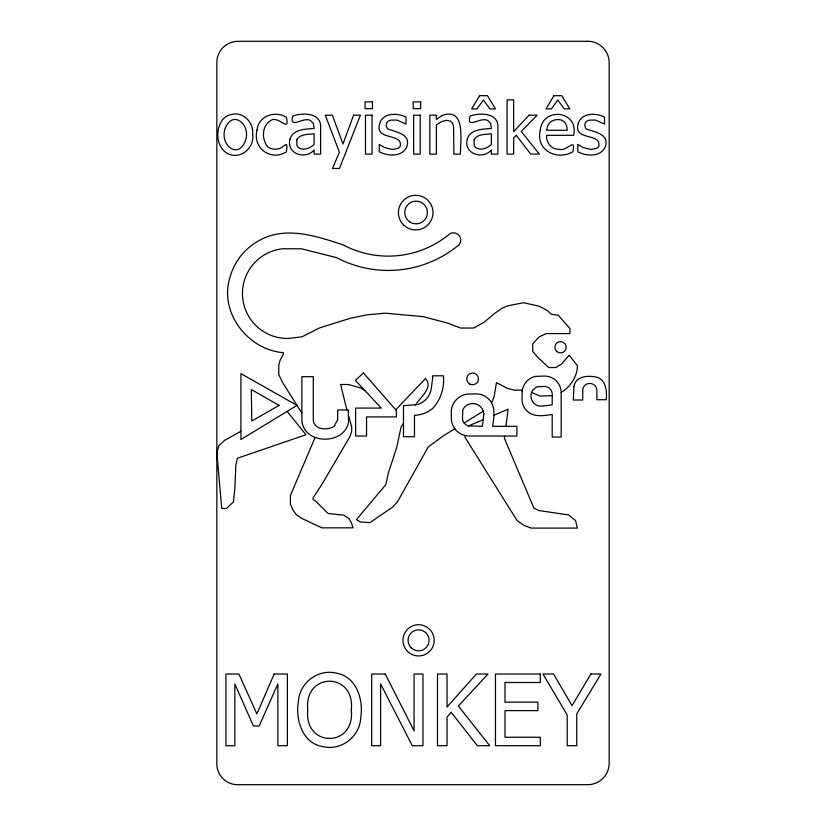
<?xml version="1.0" encoding="UTF-8"?>
<svg xmlns="http://www.w3.org/2000/svg" width="826" height="826" viewBox="0 0 826 826"><rect width="100%" height="100%" fill="white"/><g stroke="black" fill="none" stroke-linecap="round" stroke-linejoin="round"><path stroke-width="1.24" d="M504.655 436.045L504.366 438.265L533.906 508.093L538.934 510.571L568.618 514.918L575.536 520.597L577.405 528.093L531.19 528.093L523.901 525.326L517.148 520.669L465.162 437.563L464.615 435.405M505.915 426.361L508.145 409.19L493.803 415.241M315.067 437.512L290.411 495.486L290.411 504.304L293.085 510.292L296.42 514.804L301.872 518.449L321.861 527.835L353.032 527.835L351.484 522.941L348.944 518.573L343.967 515.197L328.129 513.483L316.275 501.743L313.085 499.524L313.085 497.882L321.913 484.356L349.894 436.665L351.711 430.996L351.711 427.032L348.407 415.364M491.553 402.84L494.103 396.914L496.447 382.686L507.247 388.292L514.257 390.151L522.342 390.151M403.491 422.85L400.992 427.403L396.707 447.527L388.447 472.658L385.845 484.614L356.44 519.606L360.353 521.98L369.903 522.651L392.474 507.216L397.358 502.043L428.281 446.907L443.727 435.591L454.847 428.725M415.437 405.081C419.525 397.895 434.084 387.239 425.4 378.649L395.737 409.768M464.16 422.964L483.272 411.162M561.174 392.433C570.353 386.909 577.271 376.718 577.436 365.784L569.207 355.211L561.422 364.121L555.815 367.539L548.712 367.539L538.397 357.947L532.729 351.463L532.729 343.802L539.161 336.894L546.141 333.601L569.93 333.601L569.93 328.541L558.252 315.181L551.334 314.283L547.442 310.555L539.068 306.188L523.622 302.708L507.608 305.868L502.797 307.83L494.32 313.601L484.077 322.316L473.597 328.046L460.547 328.046L447.516 323.08L423.067 316.606L384.957 313.178L366.785 314.851L349.202 318.599L319.92 327.788L301.975 336.822L288.666 338.454A44.986 44.986 0 0 1 242.576 296.627A44.986 44.986 0 0 1 282.399 248.781L301.438 248.781L336.698 257.66A110.385 110.385 0 0 0 459.38 244.475A7.372 7.372 0 0 0 450.16 233.531A96.074 96.074 0 0 1 343.379 245.002C315.553 235.709 282.967 224.796 255.988 242.441C242.854 250.484 233.727 263.257 229.783 278.063C219.272 312.868 247.893 349.739 283.277 352.681L283.277 354.664L280.313 359.661L278.775 364.978L278.775 374.684L283.37 383.853L301.872 413.031M240.924 431.244L224.373 440.506L218.797 445.668L216.846 452.782L221.74 508.496L226.448 508.496L233.417 501.929L234.842 488.6L235.844 465.317L237.403 458.234L305.95 434.755L287.138 411.41M468.332 425.989L483.416 419.629M552.202 395.664L539.812 396.036L531.634 392.443M365.02 390.698L360.704 388.014L348.407 384.513L340.622 384.513L346.879 409.964M522.125 391.596L522.011 400.001A16.303 16.303 0 0 0 531.903 414.26C538.366 416.727 545.563 415.488 552.202 414.476L552.202 437.037L561.195 437.037L561.153 391.317A16.696 16.696 0 0 0 544.107 376.067L535.403 376.388A17.088 17.088 0 0 0 522.445 389.469L522.125 391.596M451.326 410.605L451.337 417.667A17.955 17.955 0 0 0 453.742 427.094L455.126 429.138A17.955 17.955 0 0 0 462.952 434.91L467.743 435.994L516.9 436.045L516.9 426.361L492.647 426.361C493.772 418.606 495.455 409.82 491.429 402.592A17.532 17.532 0 0 0 477.077 393.909L468.043 394.033A18.368 18.368 0 0 0 451.688 408.312L451.326 410.605M432.669 377.781L431.234 389.005A19.896 19.896 0 0 1 417.502 404.595L403.491 405.659L403.491 436.717L414.476 436.717L414.476 415.313A31.171 31.171 0 0 0 427.961 411.709L432.576 408.643L436.262 403.997A42.229 42.229 0 0 0 441.497 393.382L442.333 390.533A42.229 42.229 0 0 0 443.397 375.809L432.628 375.809L432.669 377.781M351.318 709.895C355.294 747.995 303.813 747.964 307.747 709.895C303.7 671.641 355.366 671.703 351.318 709.895M252.684 134.659C254.511 147.988 240.686 159.707 228.079 153.801C215.927 147.709 215.07 129.455 222.7 119.491A15.518 15.518 0 0 1 231.6 114.432C243.701 111.355 254.005 122.981 252.684 134.659M298.392 701.398C295.336 719.353 302.151 743.121 322.605 746.59C340.983 751.092 359.599 736.998 360.683 718.186C363.739 700.252 356.832 676.69 336.471 673.169C318.124 668.616 299.59 682.658 298.392 701.398M540.266 130.353C535.372 150.26 557.034 161.06 572.862 151.736C576.3 136.331 566.192 152.046 559.481 149.289C551.675 149.867 545.955 142.784 546.616 135.319L573.595 135.319C579.387 110.581 542.414 106.327 540.266 130.353M483.819 413.95L482.343 426.361L467.981 425.875A8.673 8.673 0 0 1 464.202 423.015L463.665 422.22A8.673 8.673 0 0 1 462.477 418.606L462.849 409.665A11.079 11.079 0 0 1 483.262 411.111L483.819 413.95M257.072 129.919C252.24 147.947 270.732 161.628 286.385 151.912C288.243 138.159 284.671 147.864 277.908 148.959C274.604 149.537 270.897 149.145 268.14 147.131C261.512 140.224 261.666 126.264 270.195 120.916C277.97 114.091 290.215 134.184 286.385 117.261C275.316 110.261 258.218 115.898 257.072 129.919M379.681 123.611C374.323 141.329 403.418 132.346 400.187 146.501L398.431 148.215L392.433 149.506L384.596 147.555L379.268 144.416L379.268 151.767C387.662 156.207 401.219 157.27 406.433 147.637C411.998 134.235 396.201 132.026 387.456 128.887L386.124 125.242L386.682 122.837L388.354 121.133L390.843 120.111L396.955 120.059L405.989 124.065L405.989 117.055C397.605 112.728 382.624 112.604 379.681 123.611M578.231 123.611C572.872 141.329 601.968 132.346 598.736 146.501L596.971 148.215L590.982 149.506L583.135 147.555L577.808 144.416L577.808 151.767C586.202 156.207 599.769 157.27 604.973 147.637C610.548 134.235 594.741 132.026 585.995 128.887L584.674 125.242L585.231 122.837L586.904 121.133L589.382 120.111L595.494 120.059L604.539 124.065L604.539 117.055C596.155 112.728 581.174 112.604 578.231 123.611M225.353 128.061C219.024 143.569 237.413 160.43 245.229 141.174C251.61 125.562 233.221 108.887 225.353 128.061M290.05 139.067C285.827 153.595 305.496 160.347 314.097 149.96L314.097 154.101L320.612 154.101L320.612 127.472C321.5 112.718 302.822 112.47 292.796 116.012C288.625 130.869 305 114.793 311.443 121.339L313.395 123.518L314.097 128.484C305.713 129.186 292.972 129.011 290.05 139.067M467.34 139.067C463.118 153.595 482.787 160.347 491.377 149.96L491.377 154.101L497.892 154.101L497.892 127.472C498.79 112.718 480.102 112.47 470.087 116.012C465.916 130.869 482.281 114.793 488.734 121.339L490.685 123.518L491.377 128.484C482.993 129.186 470.252 129.011 467.34 139.067M296.813 139.759L296.854 145.324L298.269 147.441C303.328 151.034 310.008 148.35 314.097 144.519L314.097 133.719C308.274 134.69 300.086 133.657 296.813 139.759M474.103 139.759L474.145 145.324L475.559 147.441C480.608 151.034 487.299 148.35 491.377 144.519L491.377 133.719C485.564 134.69 477.366 133.657 474.103 139.759M573.977 386.331L573.275 400.011L582.722 400.011L582.722 389.944A7.104 7.104 0 0 1 586.408 384.255L588.05 383.615A7.104 7.104 0 0 1 596.878 389.944L596.878 399.722L606.139 399.722C607.42 391.08 605.561 377.947 594.792 376.801C586.832 375.5 575.67 376.48 573.977 386.331M547.597 125.965L546.616 130.302L567.214 130.302L566.584 125.738L564.984 122.496L562.041 120.266C556.569 118.366 549.909 120.359 547.597 125.965M337.689 419.401L334.313 426.185C327.86 430.656 314.51 430.078 313.281 420.517L313.281 376.687L301.872 376.687L301.872 420.517C303.71 444.564 343.771 445.493 348.51 422.447L348.324 409.964L337.689 409.964L337.689 419.401M353.58 115.175L342.986 143.992L332.351 115.175L325.279 115.175L339.424 152.221L332.455 168.463L339.465 168.463L360.404 115.175L353.58 115.175M274.149 674.026L256.865 713.943L238.951 674.026L225.952 674.026L225.952 745.713L234.863 745.713L234.863 683.949L253.396 725.971L259.178 725.971L277.856 683.949L277.856 745.713L287.386 745.713L287.386 674.026L274.149 674.026M532.677 390.295L531.5 392.722A10.304 10.304 0 0 0 538.005 405.752L540.648 406.268L552.202 404.895L552.202 393.259A8.064 8.064 0 0 0 544.984 386.423L536.673 386.764L532.677 390.295M590.848 674.026L572.067 705.662L553.575 674.026L542.992 674.026L567.204 714.996L567.204 745.713L576.734 745.713L576.734 713.984L600.956 674.026L590.848 674.026M479.565 95.692L471.615 108.898L477.015 108.898L483.427 99.977L489.88 108.898L495.424 108.898L487.474 95.692L479.565 95.692M553.936 95.692L545.986 108.898L551.386 108.898L557.808 99.977L564.251 108.898L569.795 108.898L561.845 95.692L553.936 95.692M451.223 712.353L447.031 717.071L447.031 745.713L437.501 745.713L437.501 674.026L447.031 674.026L447.031 707.004L476.406 674.026L488.011 674.026L458.347 706.044L489.735 745.713L477.366 745.713L451.223 712.353M529.053 115.175L513.648 131.623L513.648 99.874L507.092 99.874L507.092 154.101L513.648 154.101L513.648 137.828L516.229 135.319L530.757 154.101L539.368 154.101L521.206 131.448L537.21 115.175L529.053 115.175M363.44 372.991L355.366 380.352L381.261 408.085L355.624 408.085L355.624 436.045L366.558 436.045L366.558 416.913L396.366 416.913L396.366 410.491L363.44 372.991M442.168 115.485L436.386 119.491L436.386 115.175L429.83 115.175L429.83 154.101L436.386 154.101L436.386 125.036L441.456 121.639L446.494 120.328L450.397 121.05L452.627 123.229L453.619 126.936L453.877 154.101L460.433 154.101C460.154 141.969 466.453 106.637 442.168 115.485M297.019 405.39L240.924 439.535L240.924 373.631L297.019 405.39M279.074 405.39L251.775 421.002L251.341 389.511L279.074 405.39M587.389 41.3L238.611 41.3A21.249 21.249 0 0 0 216.846 63.075L216.846 762.925A20.846 20.846 0 0 0 238.611 784.7L587.389 784.7A21.455 21.455 0 0 0 609.154 762.925L609.154 63.075A21.383 21.383 0 0 0 587.389 41.3M372.505 101.866L365.04 101.866L365.04 108.66L372.505 108.66L372.505 101.866M420.661 101.866L413.207 101.866L413.207 108.66L420.661 108.66L420.661 101.866M372.051 115.175L365.495 115.175L365.495 154.101L372.051 154.101L372.051 115.175M420.217 115.175L413.661 115.175L413.661 154.101L420.217 154.101L420.217 115.175M385.215 674.026L371.69 674.026L371.69 745.713L380.59 745.713L380.59 683.897L412.277 745.713L422.964 745.713L422.964 674.026L414.053 674.026L414.053 730.793L385.215 674.026M540.287 674.026L495.466 674.026L495.466 745.713L540.287 745.713L540.287 737.246L505.006 737.246L505.006 710.618L537.881 710.618L537.881 702.141L505.006 702.141L505.006 682.503L540.287 682.503L540.287 674.026M407.538 651.384A15.622 15.622 0 0 0 433.671 644.383A15.622 15.622 0 0 0 414.538 625.251A15.622 15.622 0 0 0 407.538 651.384M403.47 224.837A17.294 17.294 0 0 0 432.411 217.083A17.294 17.294 0 0 0 411.224 195.907A17.294 17.294 0 0 0 403.47 224.837M411.162 647.76A10.49 10.49 0 0 0 428.715 643.051A10.49 10.49 0 0 0 415.87 630.197A10.49 10.49 0 0 0 411.162 647.76M409.995 222.07A11.347 11.347 0 0 0 427.403 212.963A11.347 11.347 0 0 0 410.811 202.442A11.347 11.347 0 0 0 409.995 222.07M556.786 351.525A5.679 5.679 0 0 0 566.089 348.376A5.679 5.679 0 0 0 558.706 341.892A5.679 5.679 0 0 0 556.786 351.525M469.664 383.976A5.885 5.885 0 0 0 478.491 378.876A5.885 5.885 0 0 0 469.664 373.775A5.885 5.885 0 0 0 469.664 383.976"/></g></svg>
